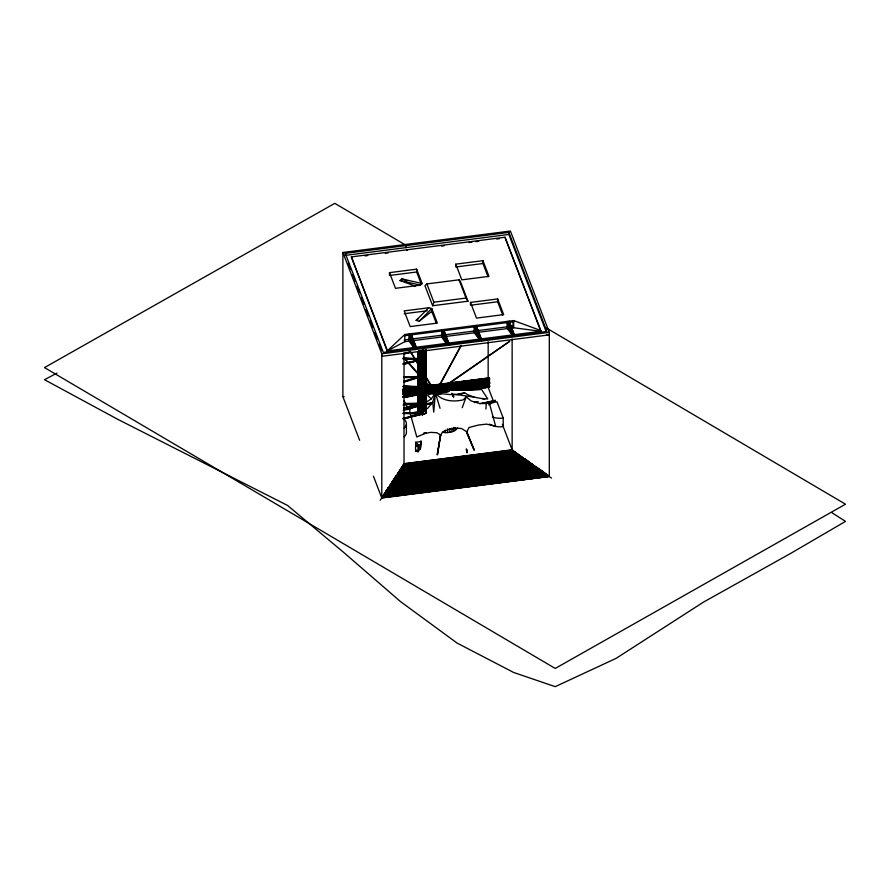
<?xml version="1.0" encoding="UTF-8"?>
<svg xmlns="http://www.w3.org/2000/svg" width="890" height="890" viewBox="0 0 890 890"><rect width="100%" height="100%" fill="white"/><g stroke="black" fill="none" stroke-linecap="round" stroke-linejoin="round"><path stroke-width="1.33" d="M485.929 409.022L486.263 403.448L489.333 403.048L495.574 425.999L486.418 424.13L478.431 425.053L469.008 427.5L466.56 432.407L474.147 450.017L466.716 431.739L461.443 428.479L454.612 428.246L448.504 429.481L442.642 431.795L440.672 435.054L436.857 432.729L430.682 432.362L425.186 433.43L416.787 436.957L410.112 413.194L414.273 413.338L421.771 411.881M460.653 346.065L435.433 392.49L433.742 412.103L432.729 402.258L435.433 393.157L461.32 345.509M437.179 454.69L440.494 435.088L437.524 454.456M437.379 454.734L440.695 435.132M418.678 449.394L420.38 449.172L421.115 441.551L415.686 442.241L415.686 446.713M420.38 449.172L421.115 441.551M432.651 305.737L433.886 302.188L426.877 283.932L459.018 279.816L460.264 281.162L467.962 301.209L432.651 305.737L424.942 285.679L426.877 283.932M462.222 407.698L466.182 396.884L471.233 400.978L479.565 403.504L486.263 403.448M452.687 394.17L453.644 396.818L452.487 394.137M380.208 500.236L381.788 497.988L381.788 353.797L342.884 252.471L510.393 231.033L549.297 332.359L549.297 476.551L551.522 478.097M425.765 402.491L431.405 398.82L435.433 393.157L509.781 341.248L435.433 392.49L403.482 357.113M457.716 427.89C454.445 432.318 448.215 433.03 443.12 432.44M432.729 402.258L427.912 408.087L422.795 411.247L422.806 350.248M548.663 476.072L382.177 497.388L549.297 476.339L381.788 497.788L404.016 463.879L404.016 352.763M467.639 390.254L488.922 387.028L465.359 390.198M466.182 396.884L463.301 399.832C453.7 402.147 442.108 401.29 435.433 393.157L403.482 357.78M419.212 321.201L431.761 308.552L431.761 311.389L419.212 321.201L416.142 320.411L428.702 307.762L431.761 308.552L437.346 323.103L410.19 326.586L404.171 310.899L428.702 307.762M410.257 341.003L404.783 341.704L387.195 350.949L404.783 334.507L513.686 320.578L540.82 330.546L540.82 331.28L387.195 350.949L351.361 256.899L504.986 237.241L540.82 330.546M415.263 286.102L400.044 280.495L401.868 278.893L422.16 283.543L416.642 269.169L389.486 272.651L389.486 275.477L416.642 272.006L421.237 283.977M389.486 272.651L395.505 288.327L420.336 285.145L422.16 283.543M416.142 320.411L418.233 318.776M57.005 373.088L44.5 379.696L117.858 419.379L287.492 505.398L344.041 552.723L400.589 601.651L457.137 643.103L513.686 672.484L555.238 686.657L616.114 658.355L703.601 602.052L791.099 553.157L845.5 521.395L832.217 512.907M419.29 405.417L408.543 409.1L404.071 400.912M425.52 392.79L447.18 391.344L450.273 389.42C460.586 390.654 471.188 390.543 481.523 389.408L487.764 398.965C480.033 398.642 471.188 397.229 464.613 392.801C452.521 398.041 439.304 390.421 427.211 395.104L431.405 398.82M403.804 353.886L410.357 351.828M403.804 354.231L410.357 352.162M403.804 381.855L418.211 377.316M403.804 382.199L418.211 377.66L418.066 376.937L404.194 377.226M403.804 408.532L418.211 403.993M403.804 408.877L418.211 404.338L418.066 403.615L404.194 403.904M404.95 353.375L408.877 352.151M403.637 381.398L418.066 376.937M403.637 381.743L418.066 377.271L404.194 377.571M403.637 408.087L418.066 403.615M403.637 408.421L418.066 403.96L404.194 404.249M403.326 364.099L422.082 359.46L403.326 364.444M403.326 392.067L422.082 387.417L403.326 392.412M403.326 418.745L422.082 414.106L403.326 419.09M403.159 363.654L421.938 359.07L403.025 358.459M403.159 363.999L421.938 359.415L403.025 358.803M403.159 391.622L421.938 387.039L403.025 386.427M403.159 391.956L421.938 387.384L421.793 386.661L404.205 386.015M403.159 418.3L421.938 413.716L403.025 413.105M403.159 418.645L421.938 414.061L421.793 413.338L404.205 412.693M404.761 396.984L419.513 393.847M474.492 402.191L477.073 401.624M474.403 402.58L478.275 401.735M479.799 403.715L495.452 400.266M482.302 403.537L495.341 400.667M484.972 403.493L495.407 401.19M421.749 393.369L424.441 392.779M403.248 404.75L407.153 403.904M403.303 405.284L407.22 404.438M421.949 404.761L431.372 402.725M416.42 406.341L419.112 405.751M421.804 405.173L432.573 402.847M419.212 406.274L409.789 408.31L409.789 413.394L419.212 411.358M421.905 405.695L431.327 403.659M403.303 410.368L409.823 408.955M421.905 410.78L424.597 410.19M457.06 394.259L464.613 392.801M345.287 253.361L508.858 232.423L546.894 331.469L383.323 352.407L345.287 253.361L345.287 255.397L508.858 234.459L546.404 332.226M364.945 255.897L367.67 255.552M385.326 253.283L388.04 252.938M441.551 246.096L444.299 245.74M469.13 242.558L471.889 242.214M476.028 241.68L478.787 241.323M496.72 239.032L499.468 238.676M455.791 264.163L482.947 260.681L488.966 276.356L461.81 279.838L455.791 264.163L455.791 266.043M455.791 266.989L482.947 263.518L488.043 276.779M433.886 302.188L466.026 298.072L467.962 301.209M470.487 302.411L497.644 298.94L503.662 314.615L476.506 318.097L470.487 302.411L470.487 305.248M404.171 313.736L427.334 310.766M471.845 305.07L497.644 301.766L502.739 315.038M409.378 334.985L413.728 346.321L409.378 340.703L409.378 334.985L411.247 334.74L415.608 346.088L414.15 344.207M404.783 335.697L507.3 322.58M508.579 322.414L513.686 321.757M404.138 340.002L409.645 339.301M412.404 338.945L441.351 335.241M444.11 334.885L474.437 331.002M477.196 330.657L507.522 326.775M510.282 326.419L513.041 326.063L513.686 327.765L540.82 331.28L504.986 237.241M409.378 340.703L411.247 340.458L412.704 342.339M441.907 336.531L446.257 342.161L441.907 330.824L441.907 336.531L443.776 336.298L446.68 340.047M474.481 332.37L478.831 337.989L474.481 326.652L474.481 332.37L476.35 332.126L478.531 334.94M507.467 328.143L511.817 333.772L507.467 322.425L507.467 328.143L509.336 327.909L511.516 330.713M412.993 340.659L443.064 336.809M445.79 336.453L507.3 328.588L512.217 334.94M508.579 328.421L513.686 327.765L513.686 320.578M381.788 353.797L549.297 332.359M381.788 356.3L549.297 334.863L546.549 334.551M420.848 355.121L424.074 354.709L423.317 352.718M422.005 355.188L424.163 354.921L424.919 356.901L421.693 357.313M420.848 355.455L424.074 355.043L423.317 353.063M422.005 355.533L424.163 355.255L424.919 357.235L421.693 357.658M426.254 359.249L422.205 359.771L419.101 351.684M420.848 369.506L424.074 369.083M422.005 369.572L424.163 369.305M420.848 369.839L424.074 369.428M422.005 369.917L424.163 369.639M421.693 371.697L424.919 371.286M424.997 371.497L421.771 371.909L422.539 374.234M421.693 372.031L424.919 371.62M421.771 372.254L424.997 371.831M422.539 373.889L425.765 373.477M426.254 373.633L422.205 374.156L417.911 362.975M420.848 383.078L424.074 382.667L423.317 380.686M420.848 383.423L424.163 382.878L424.919 384.869L421.693 385.281M422.005 383.501L424.163 383.223L424.919 385.203L421.693 385.615M425.765 387.395L424.997 385.415L421.771 385.492L424.997 385.081L425.765 387.061M403.292 388.73L416.442 387.195M421.949 386.483L489.367 377.861M403.292 388.941L417.243 387.239M421.949 386.694L489.367 378.061M403.448 389.208L417.432 387.35M422.761 386.738L488.944 378.261M403.114 389.33L419.591 387.228M421.771 387.083L489.645 378.261M404.149 389.486L419.201 387.562M421.938 387.217L489.645 378.461M403.548 389.709L419.991 387.606M421.771 387.295L489.222 378.662M402.925 389.931L419.991 387.806M489.489 378.851L422.539 387.473L421.771 385.492M402.925 390.143L420.214 387.862M489.489 379.062L422.205 387.74L417.911 376.548L404.038 376.804M403.359 390.31L420.214 388.073M422.539 387.818L489.066 379.262M403.359 390.521L416.487 388.774M489.333 379.452L422.205 388.073L417.911 376.893L404.038 377.137M403.504 390.577L417.477 388.941M422.95 388.24L489.333 379.652M403.181 390.91L418.267 388.986M425.542 387.962L489.6 379.852M403.181 391.122L419.057 389.019M421.804 388.674L489.6 380.052M403.315 391.188L419.858 389.064M421.804 388.874L489.177 380.253M403.315 391.389L419.858 389.275M422.605 388.919L488.766 380.453M403.971 392.19L419.813 390.31M421.76 389.92L488.821 381.332M403.971 392.401L419.813 390.51M421.76 390.12L489.367 381.554M404.093 392.668L420.013 390.577M422.772 390.221L489.367 381.754M403.159 393.013L420.214 390.688M422.772 390.421L489.634 381.955M403.904 393.069L420.214 390.899M421.793 390.777L489.222 382.144M403.159 393.224L419.257 391.244M421.793 390.977L489.634 382.155M402.981 393.625L419.257 391.455M421.982 391.099L489.478 382.544M403.604 393.603L418.867 391.734M422.772 391.144L489.066 382.745M402.981 393.825L419.079 391.845M421.816 391.5L489.478 382.756M403.426 393.992L419.079 392.056M421.816 391.7L489.723 382.945M403.426 394.203L419.268 392.112M422.016 391.756L489.723 383.156M403.526 394.47L419.268 392.312M421.637 392.101L489.322 383.345M403.237 394.593L418.901 392.657M423.006 392.123L489.578 383.546M403.237 394.804L419.09 392.713M421.838 392.357L489.578 383.746M403.971 394.849L419.09 392.913M421.838 392.568L489.177 383.946M403.682 395.772L420.225 393.658M421.816 393.603L489.122 384.847M403.404 396.106L420.225 393.87M421.816 393.803L424.541 393.458M427.111 392.98L489.122 385.047M403.404 396.306L419.858 394.203M422.005 393.87L424.753 393.514M428.88 392.991L489.367 385.248M403.493 396.384L420.269 394.381M430.259 393.013L449.506 390.554M451.708 390.354L489.367 385.448M403.214 396.706L416.164 395.104M432.017 393.013L448.994 390.766M453.121 390.232L489.611 385.648M403.214 396.907L416.32 395.171M434.209 392.879L449.328 390.944M454.834 390.243L489.611 385.848M402.959 397.029L412.204 395.905M413.872 395.627L416.598 395.282M434.32 393.013L447.959 391.266M456.136 390.221L489.222 386.049M402.959 397.229L411.136 396.184M437.046 392.868L441.44 392.39M443.865 391.989L448.304 391.511M457.505 390.254L489.455 386.238M403.682 397.285L411.881 396.228M437.869 392.902L441.44 392.59M444.711 392.034L448.304 391.711M458.383 390.276L489.455 386.449M404.149 397.452L406.875 397.107M460.063 390.298L488.699 386.627M460.953 390.321L489.689 386.649M435.232 393.903L437.98 393.558M463.69 390.176L489.689 386.85M433.975 394.214L440.795 393.336M433.419 394.426L441.629 393.38M466.271 390.221L488.543 387.228M433.419 394.626L441.629 393.58M420.848 397.463L424.074 397.051M420.848 397.808L424.163 397.263M422.005 397.886L424.163 397.608M421.693 399.666L424.919 399.243M421.693 399.999L424.997 399.454M421.771 400.211L424.997 399.799M422.539 401.857L425.765 401.446M426.254 401.601L422.205 402.124L417.911 390.933M426.254 401.946L422.205 402.458L417.911 391.277M420.848 409.767L424.074 409.356M422.005 409.834L424.163 409.567M420.848 410.101L424.074 409.689L423.317 407.364M422.005 410.179L424.163 409.901M424.686 413.872L422.539 414.15L421.771 412.17M422.205 414.417L424.908 414.072M423.551 433.274L426.254 432.929L423.551 433.619M420.38 444.7L418.678 444.922L415.686 442.241M404.016 463.679L512.139 449.839L502.349 424.363M404.016 463.879L512.139 450.04L548.663 475.872M512.774 450.318L403.637 464.491L512.774 450.518M403.259 464.88L513.408 450.785M403.259 465.092L513.408 450.985M402.881 465.481L514.042 451.252M402.881 465.693L514.042 451.464M402.491 466.093L514.676 451.731M402.491 466.293L514.676 451.931M402.113 466.694L515.31 452.198M402.113 466.894L515.31 452.409M515.955 452.676L401.735 467.495L515.955 452.877M401.357 467.895L516.589 453.144M401.357 468.107L516.589 453.355M400.978 468.496L517.224 453.622M400.978 468.707L517.224 453.822M400.589 469.108L517.858 454.089M400.589 469.308L517.858 454.301M518.492 454.568L400.211 469.909L518.492 454.768M399.832 470.309L519.126 455.035M399.832 470.51L519.126 455.246M399.454 470.91L519.771 455.513M399.454 471.11L519.771 455.713M399.076 471.511L520.405 455.98M399.076 471.722L520.405 456.192M521.039 456.459L398.698 472.323L521.039 456.659M398.308 472.724L521.673 456.926M398.308 472.924L521.673 457.137M397.93 473.324L522.308 457.404M397.93 473.524L522.308 457.605M397.552 473.925L522.942 457.872M397.552 474.125L522.942 458.083M525.311 459.073L396.139 475.816L525.311 459.284M395.761 476.206L525.946 459.551M395.761 476.417L525.946 459.752M395.382 476.818L526.58 460.019M395.382 477.018L526.58 460.23M394.993 477.418L527.214 460.497M394.993 477.618L527.214 460.697M394.615 478.019L527.859 460.964M394.615 478.219L527.859 461.165M528.493 461.443L394.237 478.831L528.493 461.643M393.858 479.221L529.127 461.91M393.858 479.432L529.127 462.11M393.48 479.832L529.761 462.388M393.48 480.033L529.761 462.589M393.091 480.433L530.395 462.856M393.091 480.633L530.395 463.056M531.03 463.334L392.713 481.234L531.03 463.534M392.334 481.635L531.675 463.801M392.334 481.835L531.675 464.002M391.956 482.235L532.309 464.269M391.956 482.447L532.309 464.48M391.578 482.836L532.943 464.747M391.578 483.048L532.943 464.947M533.577 465.214L391.188 483.648L533.577 465.426M390.81 484.049L534.211 465.693M390.81 484.249L534.211 465.893M390.432 484.649L534.846 466.16M390.432 484.85L534.846 466.371M390.054 485.25L535.48 466.638M390.054 485.462L535.48 466.838M536.125 467.105L389.675 486.062L536.125 467.317M388.262 487.542L538.483 468.307M388.262 487.742L538.483 468.518M387.873 488.143L539.118 468.785M387.873 488.343L539.118 468.986M387.495 488.744L539.752 469.253M387.495 488.944L539.752 469.464M540.397 469.731L387.117 489.556L540.397 469.931M386.738 489.945L541.031 470.198M386.738 490.156L541.031 470.409M386.36 490.557L541.665 470.676M386.36 490.757L541.665 470.877M385.982 491.158L542.299 471.144M385.982 491.358L542.299 471.355M385.593 491.758L542.933 471.622M385.593 491.959L542.933 471.822M543.567 472.089L385.214 492.559L543.567 472.301M384.836 492.96L544.213 472.568M384.836 493.171L544.213 472.768M384.458 493.561L544.847 473.035M384.458 493.772L544.847 473.246M384.08 494.173L545.481 473.513M384.08 494.373L545.481 473.714M546.115 473.981L383.69 494.974L546.115 474.181M383.312 495.374L546.749 474.459M383.312 495.574L546.749 474.659M382.934 495.975L547.383 474.926M382.934 496.186L547.383 475.127M382.555 496.576L548.029 475.405M382.555 496.787L548.029 475.605M549.297 476.551L381.788 497.988L373.422 476.183M404.038 403.482L417.911 403.237L422.205 414.762M404.038 403.826L417.911 403.57M403.025 386.761L421.938 387.384M403.025 413.45L421.938 414.061M404.205 358.047L421.793 358.692M404.205 358.392L421.793 359.037M404.205 386.349L420.436 386.95M404.205 413.038L419.09 413.583M453.7 394.07L473.936 397.14M440.695 435.711L440.494 435.088M400.044 280.495L420.336 285.145M481.913 398.575L484.694 399.354M401.868 278.893L406.941 280.762M344.163 396.795L342.884 396.462M405.351 244.917L334.785 203.343L44.5 367.592L555.238 668.446L845.5 504.196L546.482 328.054M433.83 392.101L435.433 393.157L440.061 408.31M479.243 339.168L474.314 332.804L474.314 325.618L479.877 340.091M416.665 444.978L417.977 446.991L417.977 452.076L416.665 450.062M411.069 352.262L419.668 366.457M422.528 371.197L423.963 373.555M426.121 377.115L435.433 392.49M410.346 351.739L419.668 367.125M422.528 371.853L423.963 374.223M426.121 377.772L435.433 393.157M452.064 393.425L453.644 396.818M451.864 393.391L453.455 396.773M466.716 431.739L474.147 450.017M509.18 321.145L514.731 335.63M509.336 322.191L513.697 333.528M512.863 335.875L507.3 321.39L507.3 328.588M459.018 279.816L466.026 298.072M476.195 325.373L481.757 339.858M476.35 326.407L480.711 337.755M481.112 338.923L481.846 340.837M489.444 424.13A14.44 8.344 0 0 0 503.228 426.633L503.228 418.078L496.976 401.791A14.44 8.344 0 0 0 488.632 404.861M488.165 387.417L493.55 401.435M443.62 329.545L449.639 345.231M448.137 341.916L443.776 330.579L443.776 332.871M447.77 345.476L441.74 329.778L441.74 336.976L447.392 345.242M431.761 311.389L436.411 323.515M422.439 349.659L423.863 353.041M425.298 356.768L426.254 359.593L422.205 360.116L418.656 350.86M422.472 350.526L423.24 352.507M425.765 359.438L424.997 357.457L421.771 357.869L422.539 359.849M416.642 348.19L411.091 333.705L411.091 336.108M422.439 363.699L423.863 367.759M425.298 371.152L426.254 373.978L422.205 374.49L417.911 363.309M422.472 364.911L423.24 366.891M423.317 367.103L425.765 373.822M415.241 349.636L409.211 333.95L409.211 341.137L414.862 349.414M418.4 363.131L419.168 365.111M422.439 377.282L424.819 383.835M422.472 378.495L423.24 380.475M422.472 378.84L423.24 380.82M423.317 381.031L424.074 383.012M418.4 376.715L419.168 378.695M422.439 391.656L424.819 398.219M422.472 392.879L423.24 394.86M423.317 395.071L425.765 401.779L422.539 402.191L421.771 399.877M418.4 391.099L419.168 393.08M422.439 403.96L424.819 410.168M422.439 404.305L424.819 410.512M422.472 405.173L423.24 407.153M418.4 403.393L419.168 405.373M351.361 256.899L387.195 350.215M348.246 263.117L350.716 269.548M352.696 274.699L355.166 281.129M357.146 286.269L359.616 292.71M361.585 297.85L364.055 304.28M366.035 309.431L368.505 315.861M370.474 321.012L372.943 327.442M374.924 332.582L377.393 339.012M379.374 344.163L381.843 350.593M359.627 440.272L342.884 396.673L342.884 252.471M513.041 321.268L513.041 326.063M512.139 338.923L512.139 450.04M509.336 325.618L509.336 327.909M508.858 232.423L508.858 234.459M497.644 298.94L497.644 301.766M488.165 341.66L488.165 387.628M482.947 260.681L482.947 263.518M476.35 329.845L476.35 332.126M455.457 427.667L455.457 430.159M453.833 427.345L453.833 431.072M451.942 428.068L451.942 431.806M449.851 428.591L449.851 432.318M447.637 428.869L447.637 432.596M445.367 430.159L445.367 432.64M426.254 349.536L426.254 413.316M426.176 350.716L426.176 413.105M425.843 349.581L425.843 413.361M425.765 350.771L425.765 413.16M424.919 349.959L424.997 411.169M424.074 350.538L424.074 411.536M423.64 349.67L423.718 412.27M423.317 349.926L423.317 410.935M423.24 349.726L423.24 412.115M422.884 350.46L422.884 411.458M422.539 349.792L422.617 415.163M422.394 350.304L422.472 411.514M422.127 351.239L422.205 415.218M421.771 350.582L421.771 385.236M421.771 388.007L421.771 412.971M421.693 351.761L421.693 412.76M421.282 350.426L421.37 413.016M420.848 350.949L420.926 412.159M420.97 442.141L420.97 440.884L420.503 444.199M420.525 351.205L420.525 412.215M420.447 351.005L420.447 412.003M419.602 351.583L419.68 412.793M419.168 350.716L419.168 413.105M418.834 350.972L418.834 411.981M418.756 350.771L418.756 413.16M418.322 351.294L418.4 413.895M417.911 351.35L417.989 413.939M416.642 269.169L416.642 272.006M411.247 338.178L411.247 340.458M407.064 249.767L407.064 250.502M406.407 424.141L406.407 432.696A14.44 8.344 0 0 1 404.16 436.812M405.962 245.584L405.962 247.631M404.783 334.507L404.783 341.704M403.437 418.689A14.44 8.344 0 0 1 404.16 428.257M503.228 418.078A14.44 8.344 0 0 1 492.337 416.965M419.068 445.601L415.563 446.368L415.563 451.453L419.068 450.685L419.068 445.601M424.997 357.113L421.771 357.524L422.539 359.504L425.765 359.093L424.997 357.113M450.474 389.453L450.474 390.043L450.474 389.453M466.894 449.94L466.282 448.916L466.894 452.954L466.894 449.94"/></g></svg>
